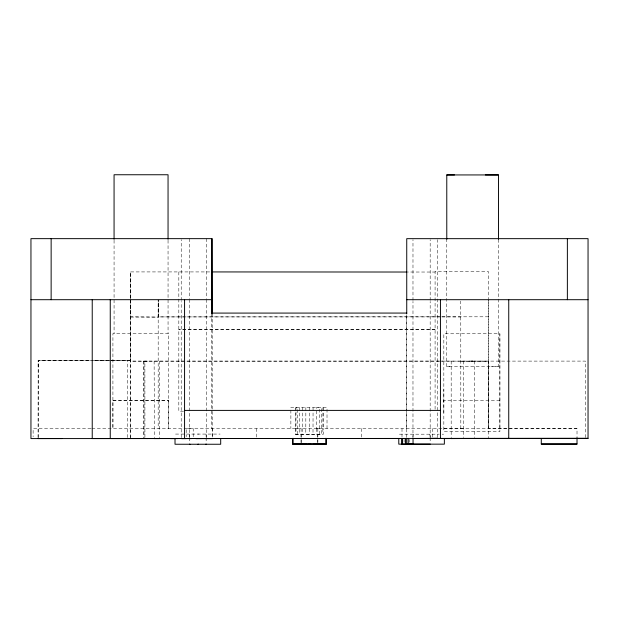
<?xml version="1.0" encoding="UTF-8"?>
<svg xmlns="http://www.w3.org/2000/svg" width="619" height="619" viewBox="0 0 619 619"><rect width="100%" height="100%" fill="white"/><g stroke="black" fill="none" stroke-linecap="round" stroke-linejoin="round"><path stroke-width="0.46" stroke-dasharray="3.1 2.32" d="M38.13 437.625L38.2 360.591L92.982 360.521L38.154 360.428L90.869 360.436M38.138 437.509L38.2 360.591M127.274 437.532L127.29 360.444L91.829 360.436M130.501 437.618L130.501 299.82M130.501 298.815L130.501 271.919L210.739 271.934M130.501 317.09L158.193 317.09L158.185 299.828L158.185 428.557M178.829 271.927L178.821 411.194L183.657 411.194M181.212 437.618L181.212 301.43M181.212 300.463L181.22 239.607M212.209 313.841L212.201 436.759M406.729 428.557L406.737 314.839M412.974 438.476L412.981 301.43M412.981 300.463L412.981 239.661M430.166 438.469L430.174 301.43M430.174 300.463L430.174 239.661M435.087 409.26L435.087 271.586L488.445 271.594L488.437 428.557L577.016 428.549L577.016 436.743M437.618 437.509L437.625 239.661M443.838 412.687L443.838 389.428M498.473 239.445L498.473 366.525L447.707 366.525L446.771 366.525L446.779 239.445M460.822 428.557L460.768 301.074M499.904 428.557L499.873 333.765L443.831 333.78L443.838 431.729L499.881 431.729L499.873 333.765M443.838 401.909L443.838 400.594L499.881 400.594M435.087 271.586L435.087 272.035L408.014 272.02M130.686 299.898L130.501 316.781L158.193 317.09M488.391 316.804L158.193 316.92L158.379 300.207M440.968 316.913L158.193 316.92L158.371 301.128M439.235 361.117L130.493 361.109L130.532 360.39M38.146 361.094L38.154 360.428M585.427 437.517L585.427 361.094L130.493 361.156L130.516 358.509M38.161 366.696L38.154 360.985M130.508 438.438L130.501 271.919L130.524 360.39M130.516 360.552L93.995 360.707L130.555 360.707L127.29 360.444M295.472 428.557L295.472 434.298L321.454 434.236L321.524 407.611M471.686 361.148L472.846 361.039L468.908 361.039M154.123 361.148L154.433 437.625M147.639 361.148L144.885 361.148L144.923 437.633M441.912 316.905L460.838 316.974M38.13 361.148L38.517 361.148M460.83 361.202L488.437 361.148L488.437 438.476M446.771 366.525L450.129 366.518M498.473 366.525L491.045 366.525M440.194 361.117L488.437 361.148M112.913 400.539L168.678 400.539L168.678 428.565L168.685 333.579L112.921 333.579L112.913 428.565L112.913 400.539L168.678 400.57M90.97 428.565L33.117 428.572L33.117 436.782M91.852 428.565L577.016 428.549M443.838 428.557L464.42 428.541M197.817 434.074L198.591 434.074M175.533 434.074L220.101 434.074M295.472 434.298L323.327 434.236L323.327 428.557M399.448 434.182L439.219 434.182M442.128 434.182L443.63 434.182M413.237 434.182L412.95 436.906M429.841 434.174L430.143 436.898M189.584 434.074L189.507 436.852M206.057 434.066L206.15 436.844M316.425 428.503L319.311 428.557L319.249 434.298M296.006 428.503L297.399 428.557M430.151 437.803L430.166 443.243M206.15 437.765L206.173 443.32M189.507 437.772L189.53 443.328M488.376 300.091L488.437 428.557M474.479 361.039L474.51 437.563M463.337 361.039L463.368 437.571M409.793 439.428L409.793 442.214M404.099 439.444L404.106 442.229M317.818 428.503L317.826 438.592M317.826 439.505L317.826 442.26M317.818 434.29L317.826 442.964M301.105 428.503L301.113 438.6M301.113 439.513L301.12 444.102M301.105 434.298L301.12 443.939M144.003 361.156L144.034 437.633M143.252 361.156L143.291 437.633M451.181 361.148L451.181 437.625M432.727 428.557L432.727 437.571M406.722 315.071L406.729 437.571M402.002 428.557L402.002 437.618M361.527 428.557L361.527 437.594M327.018 428.557L327.018 407.611L290.868 407.611L290.868 428.557M323.389 407.611L323.389 428.557M322.909 407.611L322.909 428.557M322.847 428.557L322.847 434.236M319.311 428.557L319.303 407.611L316.425 407.557L316.425 428.557M316.363 428.557L316.363 434.298M313.067 407.557L313.005 434.298M309.461 407.557L309.461 428.557M309.399 428.557L309.399 434.298M305.856 407.557L305.794 434.298M302.498 407.557L302.498 428.557M302.436 428.557L302.436 434.298M299.611 407.557L299.55 434.298M297.337 434.298L297.399 407.557L296.006 407.557L295.944 434.298M295.534 407.557L295.534 428.503M256.297 428.557L256.297 437.594M212.588 428.557L212.596 438.523M211.713 313.09L211.721 428.557M206.413 238.648L206.413 298.52M206.413 299.488L206.421 437.602M193.205 436.728L193.205 428.557L186.203 428.557L186.203 436.759M189.282 238.648L189.282 298.528M189.282 299.495L189.29 437.61M168.051 240.203L168.059 333.579M159.431 361.148L159.431 437.625M114.066 240.203L114.074 333.579M435.087 329.532L178.821 329.532L435.087 329.532"/><path stroke-width="0.93" d="M401.901 438.492L405.453 438.5L405.46 444.071L401.909 444.063L401.901 438.492L30.95 438.585L30.958 238.648L212.209 238.648L212.209 313.841M51.137 299.704L51.145 238.648M211.729 238.648L211.713 313.09L211.505 238.648M406.737 313.872L406.737 238.671L588.05 238.648L588.042 438.36L92.231 438.577L92.231 299.704M446.779 239.445L446.779 174.937L447.599 174.937L498.473 174.937L498.473 239.445M577.016 437.648L577.016 444.032L541.277 444.032L541.277 438.461M567.368 299.704L567.375 238.648M211.489 313.09L406.729 313.067M301.732 444.078L292.841 444.102L306.32 444.102M181.955 438.577L186.435 438.561M422.375 438.476L420.115 438.476M212.402 438.546L211.52 438.569M398.783 438.577L398.783 444.148L444.365 444.148L444.365 438.577L463.445 438.492M147.361 438.585L146.726 438.585M198.312 438.577L196.076 438.577L212.201 438.585L205.5 438.569M420.773 438.469L588.042 438.36M313.5 444.102L326.105 444.102L317.539 444.102M170.063 438.585L175.788 438.561M418.576 438.469L437.618 438.36L428.216 438.469M451.181 438.585L463.561 438.523M300.176 444.102L305.446 444.102M406.613 444.086L413.051 444.063L413.043 438.492M201.786 438.561L198.776 438.561M205.493 438.577L206.166 438.569M414.057 438.515L432.727 438.461M458.702 438.507L437.95 438.523M191.472 438.569L189.29 438.577L189.693 438.577M171.27 438.585L177.723 438.577M181.212 438.585L190.203 438.569M195.194 438.569L256.297 438.492M414.931 438.469L412.974 438.476L413.477 438.476M481.737 438.484L488.437 438.469L412.556 438.515M465.001 438.523L488.136 438.476M308.301 444.102L308.85 444.102M310.104 444.102L310.645 444.102M315.713 444.102L317.199 444.102M454.501 174.945L446.779 174.937M485.366 174.937L498.473 174.937M211.706 271.934L407.047 272.027M30.95 299.704L211.497 299.681M406.729 299.697L588.042 299.704M184.57 410.397L440.442 410.397M38.13 438.585L62.093 438.561M293.344 438.368L292.756 438.368L292.764 443.939L326.19 443.924L326.182 438.353L325.625 438.353M154.239 438.585L159.431 438.585M413.051 444.063L408.223 444.063L408.215 438.492L406.668 438.5L406.675 444.071M189.615 444.249L190.018 444.249M197.856 444.249L198.622 444.249M205.694 444.241L206.088 444.241M293.174 444.109L299.372 444.102M300.672 444.102L319.45 444.102M319.582 444.094L322.514 444.094M322.607 444.094L324.681 444.094M541.277 444.032L577.016 444.024M412.974 444.156L430.166 444.148M188.981 438.561L191.751 438.569M111.258 438.561L130.501 438.554M206.011 438.561L206.421 438.569M181.7 438.561L186.203 438.585M324.743 444.094L326.035 444.094L326.035 438.523M303.295 444.078L305.801 444.094M401.909 444.063L402.358 444.094M402.126 438.515L402.133 444.086M292.911 438.538L292.911 444.109M508.741 299.704L508.741 438.376M440.442 299.704L440.442 438.407M220.697 438.561L220.697 444.249L175.015 444.249L175.015 438.561M184.57 299.704L184.57 438.531M168.051 239.244L168.051 174.751L114.066 174.751L114.066 239.244M110.252 299.704L110.252 438.569"/></g></svg>
